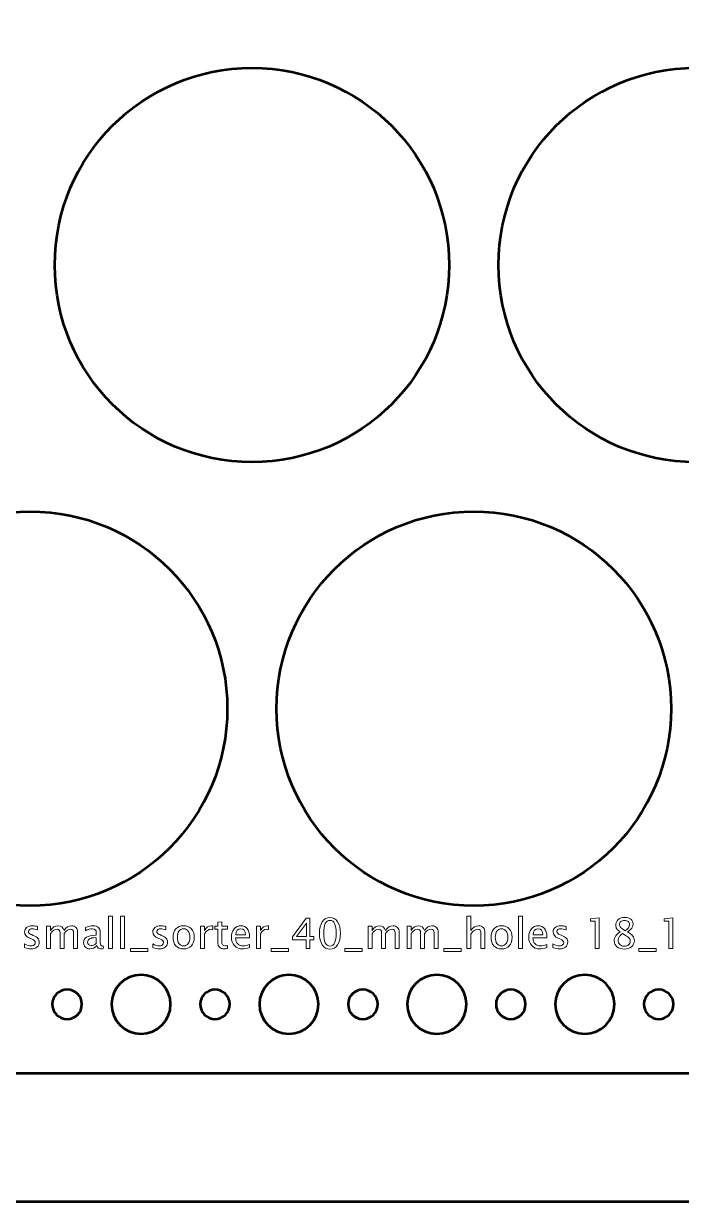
# Model space of a CAD drawing. Header units: centimetres. Extents: x -44 to 44, y -14.8 to 14.1.
# Drawn here: x 31.06 to 37.73, y -14.75 to -2.8 of the extents above; entities that cross this region are included whole.
import ezdxf

# ---------------------------------------------------------------- set-up
doc = ezdxf.new("R2010")
doc.units = ezdxf.units.CM
doc.header["$MEASUREMENT"] = 0
doc.layers.add('Layer 1', color=7, linetype='Continuous')

msp = doc.modelspace()

# ---------------------------------------------------------------- linework, layer by layer
at = {"layer": 'Layer 1', "color": 4, "lineweight": 53}
msp.add_lwpolyline([(16, -14.75), (44, -14.75), (44, 8.75), (16, 8.75), (16, -14.75)], close=True, dxfattribs=at)
at = {"layer": 'Layer 1', "lineweight": 53}
for centre in [(33.37505, -5.25005), (37.87505, -5.25005), (31.12505, -9.75005), (35.62505, -9.75005)]:
    msp.add_ellipse(centre, major_axis=(0, 2.00005), ratio=1, dxfattribs=at)
for points, knots in [([(16.55, -12.95), (16.55, -12.95), (16.55, 6.95), (16.55, 6.95), (16.55, 6.95), (16.55, 7.22614), (16.77386, 7.45), (17.05, 7.45), (17.05, 7.45), (17.05, 7.45), (42.95, 7.45), (42.95, 7.45), (42.95, 7.45), (43.22614, 7.45), (43.45, 7.22614), (43.45, 6.95), (43.45, 6.95), (43.45, 6.95), (43.45, -12.95), (43.45, -12.95), (43.45, -12.95), (43.45, -13.22614), (43.22614, -13.45), (42.95, -13.45), (42.95, -13.45), (42.95, -13.45), (17.05, -13.45), (17.05, -13.45), (17.05, -13.45), (16.77386, -13.45), (16.55, -13.22614), (16.55, -12.95)], [0, 0, 0, 0, 0.11111111, 0.11111111, 0.11111111, 0.11111111, 0.22222222, 0.22222222, 0.22222222, 0.22222222, 0.33333333, 0.33333333, 0.33333333, 0.33333333, 0.44444444, 0.44444444, 0.44444444, 0.44444444, 0.55555556, 0.55555556, 0.55555556, 0.55555556, 0.66666667, 0.66666667, 0.66666667, 0.66666667, 0.77777778, 0.77777778, 0.77777778, 0.77777778, 1, 1, 1, 1]), ([(31.95, -12.75), (31.95, -12.58431), (32.08431, -12.45), (32.25, -12.45), (32.25, -12.45), (32.41569, -12.45), (32.55, -12.58431), (32.55, -12.75), (32.55, -12.75), (32.55, -12.91569), (32.41569, -13.05), (32.25, -13.05), (32.25, -13.05), (32.08431, -13.05), (31.95, -12.91569), (31.95, -12.75)], [0, 0, 0, 0, 0.2, 0.2, 0.2, 0.2, 0.4, 0.4, 0.4, 0.4, 0.6, 0.6, 0.6, 0.6, 1, 1, 1, 1]), ([(33.45, -12.75), (33.45, -12.58431), (33.58431, -12.45), (33.75, -12.45), (33.75, -12.45), (33.91569, -12.45), (34.05, -12.58431), (34.05, -12.75), (34.05, -12.75), (34.05, -12.91569), (33.91569, -13.05), (33.75, -13.05), (33.75, -13.05), (33.58431, -13.05), (33.45, -12.91569), (33.45, -12.75)], [0, 0, 0, 0, 0.2, 0.2, 0.2, 0.2, 0.4, 0.4, 0.4, 0.4, 0.6, 0.6, 0.6, 0.6, 1, 1, 1, 1]), ([(34.95, -12.75), (34.95, -12.58431), (35.08431, -12.45), (35.25, -12.45), (35.25, -12.45), (35.41569, -12.45), (35.55, -12.58431), (35.55, -12.75), (35.55, -12.75), (35.55, -12.91569), (35.41569, -13.05), (35.25, -13.05), (35.25, -13.05), (35.08431, -13.05), (34.95, -12.91569), (34.95, -12.75)], [0, 0, 0, 0, 0.2, 0.2, 0.2, 0.2, 0.4, 0.4, 0.4, 0.4, 0.6, 0.6, 0.6, 0.6, 1, 1, 1, 1]), ([(36.45, -12.75), (36.45, -12.58431), (36.58431, -12.45), (36.75, -12.45), (36.75, -12.45), (36.91569, -12.45), (37.05, -12.58431), (37.05, -12.75), (37.05, -12.75), (37.05, -12.91569), (36.91569, -13.05), (36.75, -13.05), (36.75, -13.05), (36.58431, -13.05), (36.45, -12.91569), (36.45, -12.75)], [0, 0, 0, 0, 0.2, 0.2, 0.2, 0.2, 0.4, 0.4, 0.4, 0.4, 0.6, 0.6, 0.6, 0.6, 1, 1, 1, 1]), ([(31.35, -12.75), (31.35, -12.66716), (31.41716, -12.6), (31.5, -12.6), (31.5, -12.6), (31.58284, -12.6), (31.65, -12.66716), (31.65, -12.75), (31.65, -12.75), (31.65, -12.83284), (31.58284, -12.9), (31.5, -12.9), (31.5, -12.9), (31.41716, -12.9), (31.35, -12.83284), (31.35, -12.75)], [0, 0, 0, 0, 0.2, 0.2, 0.2, 0.2, 0.4, 0.4, 0.4, 0.4, 0.6, 0.6, 0.6, 0.6, 1, 1, 1, 1]), ([(32.85, -12.75), (32.85, -12.66716), (32.91716, -12.6), (33, -12.6), (33, -12.6), (33.08284, -12.6), (33.15, -12.66716), (33.15, -12.75), (33.15, -12.75), (33.15, -12.83284), (33.08284, -12.9), (33, -12.9), (33, -12.9), (32.91716, -12.9), (32.85, -12.83284), (32.85, -12.75)], [0, 0, 0, 0, 0.2, 0.2, 0.2, 0.2, 0.4, 0.4, 0.4, 0.4, 0.6, 0.6, 0.6, 0.6, 1, 1, 1, 1]), ([(34.35, -12.75), (34.35, -12.66716), (34.41716, -12.6), (34.5, -12.6), (34.5, -12.6), (34.58284, -12.6), (34.65, -12.66716), (34.65, -12.75), (34.65, -12.75), (34.65, -12.83284), (34.58284, -12.9), (34.5, -12.9), (34.5, -12.9), (34.41716, -12.9), (34.35, -12.83284), (34.35, -12.75)], [0, 0, 0, 0, 0.2, 0.2, 0.2, 0.2, 0.4, 0.4, 0.4, 0.4, 0.6, 0.6, 0.6, 0.6, 1, 1, 1, 1]), ([(35.85, -12.75), (35.85, -12.66716), (35.91716, -12.6), (36, -12.6), (36, -12.6), (36.08284, -12.6), (36.15, -12.66716), (36.15, -12.75), (36.15, -12.75), (36.15, -12.83284), (36.08284, -12.9), (36, -12.9), (36, -12.9), (35.91716, -12.9), (35.85, -12.83284), (35.85, -12.75)], [0, 0, 0, 0, 0.2, 0.2, 0.2, 0.2, 0.4, 0.4, 0.4, 0.4, 0.6, 0.6, 0.6, 0.6, 1, 1, 1, 1]), ([(37.35, -12.75), (37.35, -12.66716), (37.41716, -12.6), (37.5, -12.6), (37.5, -12.6), (37.58284, -12.6), (37.65, -12.66716), (37.65, -12.75), (37.65, -12.75), (37.65, -12.83284), (37.58284, -12.9), (37.5, -12.9), (37.5, -12.9), (37.41716, -12.9), (37.35, -12.83284), (37.35, -12.75)], [0, 0, 0, 0, 0.2, 0.2, 0.2, 0.2, 0.4, 0.4, 0.4, 0.4, 0.6, 0.6, 0.6, 0.6, 1, 1, 1, 1])]:
    msp.add_open_spline(points, degree=3, knots=knots, dxfattribs=at)
at = {"layer": 'Layer 1', "color": 5, "lineweight": 9}
for points, knots in [([(31.92046, -12.18252), (31.92046, -12.18252), (31.92046, -11.85613), (31.92046, -11.85613), (31.92046, -11.85613), (31.92046, -11.85613), (31.9611, -11.85613), (31.9611, -11.85613), (31.9611, -11.85613), (31.9611, -11.85613), (31.9611, -12.18252), (31.9611, -12.18252), (31.9611, -12.18252), (31.9611, -12.18252), (31.92046, -12.18252), (31.92046, -12.18252)], [0, 0, 0, 0, 0.2, 0.2, 0.2, 0.2, 0.4, 0.4, 0.4, 0.4, 0.6, 0.6, 0.6, 0.6, 1, 1, 1, 1]), ([(32.0428, -12.18252), (32.0428, -12.18252), (32.0428, -11.85613), (32.0428, -11.85613), (32.0428, -11.85613), (32.0428, -11.85613), (32.08344, -11.85613), (32.08344, -11.85613), (32.08344, -11.85613), (32.08344, -11.85613), (32.08344, -12.18252), (32.08344, -12.18252), (32.08344, -12.18252), (32.08344, -12.18252), (32.0428, -12.18252), (32.0428, -12.18252)], [0, 0, 0, 0, 0.2, 0.2, 0.2, 0.2, 0.4, 0.4, 0.4, 0.4, 0.6, 0.6, 0.6, 0.6, 1, 1, 1, 1]), ([(33.12625, -12.18245), (33.11369, -12.18591), (33.10275, -12.1876), (33.09351, -12.1876), (33.09351, -12.1876), (33.07277, -12.1876), (33.05661, -12.18167), (33.04504, -12.16982), (33.04504, -12.16982), (33.0334, -12.15797), (33.02761, -12.14153), (33.02761, -12.12043), (33.02761, -12.12043), (33.02761, -12.12043), (33.02761, -11.98863), (33.02761, -11.98863), (33.02761, -11.98863), (33.02761, -11.98863), (32.99953, -11.98863), (32.99953, -11.98863), (32.99953, -11.98863), (32.99953, -11.98863), (32.99953, -11.95816), (32.99953, -11.95816), (32.99953, -11.95816), (32.99953, -11.95816), (33.02761, -11.95816), (33.02761, -11.95816), (33.02761, -11.95816), (33.02761, -11.95816), (33.02761, -11.91759), (33.02761, -11.91759), (33.02761, -11.91759), (33.02761, -11.91759), (33.06825, -11.91371), (33.06825, -11.91371), (33.06825, -11.91371), (33.06825, -11.91371), (33.06825, -11.95816), (33.06825, -11.95816), (33.06825, -11.95816), (33.06825, -11.95816), (33.1271, -11.95816), (33.1271, -11.95816), (33.1271, -11.95816), (33.1271, -11.95816), (33.1271, -11.98863), (33.1271, -11.98863), (33.1271, -11.98863), (33.1271, -11.98863), (33.06825, -11.98863), (33.06825, -11.98863), (33.06825, -11.98863), (33.06825, -11.98863), (33.06825, -12.11309), (33.06825, -12.11309), (33.06825, -12.11309), (33.06825, -12.14244), (33.08102, -12.15712), (33.10649, -12.15712), (33.10649, -12.15712), (33.11193, -12.15712), (33.11849, -12.1562), (33.12625, -12.15444), (33.12625, -12.15444), (33.12625, -12.15444), (33.12625, -12.18245), (33.12625, -12.18245)], [0, 0, 0, 0, 0.05555556, 0.05555556, 0.05555556, 0.05555556, 0.11111111, 0.11111111, 0.11111111, 0.11111111, 0.16666667, 0.16666667, 0.16666667, 0.16666667, 0.22222222, 0.22222222, 0.22222222, 0.22222222, 0.27777778, 0.27777778, 0.27777778, 0.27777778, 0.33333333, 0.33333333, 0.33333333, 0.33333333, 0.38888889, 0.38888889, 0.38888889, 0.38888889, 0.44444444, 0.44444444, 0.44444444, 0.44444444, 0.5, 0.5, 0.5, 0.5, 0.55555556, 0.55555556, 0.55555556, 0.55555556, 0.61111111, 0.61111111, 0.61111111, 0.61111111, 0.66666667, 0.66666667, 0.66666667, 0.66666667, 0.72222222, 0.72222222, 0.72222222, 0.72222222, 0.77777778, 0.77777778, 0.77777778, 0.77777778, 0.83333333, 0.83333333, 0.83333333, 0.83333333, 0.88888889, 0.88888889, 0.88888889, 0.88888889, 1, 1, 1, 1]), ([(33.92396, -12.18252), (33.92396, -12.18252), (33.92396, -12.09574), (33.92396, -12.09574), (33.92396, -12.09574), (33.92396, -12.09574), (33.78595, -12.09574), (33.78595, -12.09574), (33.78595, -12.09574), (33.78595, -12.09574), (33.78595, -12.06483), (33.78595, -12.06483), (33.78595, -12.06483), (33.78595, -12.06483), (33.92396, -11.87645), (33.92396, -11.87645), (33.92396, -11.87645), (33.92396, -11.87645), (33.96206, -11.87645), (33.96206, -11.87645), (33.96206, -11.87645), (33.96206, -11.87645), (33.96206, -12.06229), (33.96206, -12.06229), (33.96206, -12.06229), (33.96206, -12.06229), (34.00312, -12.06229), (34.00312, -12.06229), (34.00312, -12.06229), (34.00312, -12.06229), (34.00312, -12.09574), (34.00312, -12.09574), (34.00312, -12.09574), (34.00312, -12.09574), (33.96206, -12.09574), (33.96206, -12.09574), (33.96206, -12.09574), (33.96206, -12.09574), (33.96206, -12.18252), (33.96206, -12.18252), (33.96206, -12.18252), (33.96206, -12.18252), (33.92396, -12.18252), (33.92396, -12.18252)], [0, 0, 0, 0, 0.08333333, 0.08333333, 0.08333333, 0.08333333, 0.16666667, 0.16666667, 0.16666667, 0.16666667, 0.25, 0.25, 0.25, 0.25, 0.33333333, 0.33333333, 0.33333333, 0.33333333, 0.41666667, 0.41666667, 0.41666667, 0.41666667, 0.5, 0.5, 0.5, 0.5, 0.58333333, 0.58333333, 0.58333333, 0.58333333, 0.66666667, 0.66666667, 0.66666667, 0.66666667, 0.75, 0.75, 0.75, 0.75, 0.83333333, 0.83333333, 0.83333333, 0.83333333, 1, 1, 1, 1]), ([(33.8261, -12.06229), (33.8261, -12.06229), (33.9265, -12.06229), (33.9265, -12.06229), (33.9265, -12.06229), (33.9265, -12.06229), (33.9265, -11.92669), (33.9265, -11.92669), (33.9265, -11.92669), (33.9265, -11.92669), (33.8261, -12.06229), (33.8261, -12.06229)], [0, 0, 0, 0, 0.25, 0.25, 0.25, 0.25, 0.5, 0.5, 0.5, 0.5, 1, 1, 1, 1]), ([(34.16582, -12.19014), (34.13372, -12.19014), (34.10783, -12.17539), (34.08821, -12.14597), (34.08821, -12.14597), (34.06853, -12.11655), (34.05872, -12.07775), (34.05872, -12.02949), (34.05872, -12.02949), (34.05872, -11.98123), (34.06853, -11.94242), (34.08821, -11.913), (34.08821, -11.913), (34.10783, -11.88358), (34.13372, -11.86883), (34.16582, -11.86883), (34.16582, -11.86883), (34.19807, -11.86883), (34.22396, -11.88351), (34.24357, -11.91286), (34.24357, -11.91286), (34.26312, -11.94221), (34.27292, -11.98109), (34.27292, -12.02949), (34.27292, -12.02949), (34.27292, -12.07775), (34.26312, -12.11655), (34.24357, -12.14597), (34.24357, -12.14597), (34.22396, -12.17539), (34.19807, -12.19014), (34.16582, -12.19014)], [0, 0, 0, 0, 0.11111111, 0.11111111, 0.11111111, 0.11111111, 0.22222222, 0.22222222, 0.22222222, 0.22222222, 0.33333333, 0.33333333, 0.33333333, 0.33333333, 0.44444444, 0.44444444, 0.44444444, 0.44444444, 0.55555556, 0.55555556, 0.55555556, 0.55555556, 0.66666667, 0.66666667, 0.66666667, 0.66666667, 0.77777778, 0.77777778, 0.77777778, 0.77777778, 1, 1, 1, 1]), ([(34.16575, -12.15966), (34.20816, -12.15966), (34.22932, -12.11627), (34.22932, -12.02949), (34.22932, -12.02949), (34.22932, -11.9427), (34.20816, -11.89931), (34.16575, -11.89931), (34.16575, -11.89931), (34.12349, -11.89931), (34.10232, -11.9427), (34.10232, -12.02949), (34.10232, -12.02949), (34.10232, -12.11627), (34.12349, -12.15966), (34.16575, -12.15966)], [0, 0, 0, 0, 0.2, 0.2, 0.2, 0.2, 0.4, 0.4, 0.4, 0.4, 0.6, 0.6, 0.6, 0.6, 1, 1, 1, 1]), ([(35.55422, -12.18252), (35.55422, -12.18252), (35.55422, -11.85613), (35.55422, -11.85613), (35.55422, -11.85613), (35.55422, -11.85613), (35.59486, -11.85613), (35.59486, -11.85613), (35.59486, -11.85613), (35.59486, -11.85613), (35.59486, -12.00056), (35.59486, -12.00056), (35.59486, -12.00056), (35.61638, -11.96916), (35.64277, -11.9535), (35.67395, -11.9535), (35.67395, -11.9535), (35.69357, -11.9535), (35.70916, -11.95964), (35.72066, -11.97198), (35.72066, -11.97198), (35.73216, -11.98426), (35.73794, -12.00084), (35.73794, -12.02158), (35.73794, -12.02158), (35.73794, -12.02158), (35.73794, -12.18252), (35.73794, -12.18252), (35.73794, -12.18252), (35.73794, -12.18252), (35.69731, -12.18252), (35.69731, -12.18252), (35.69731, -12.18252), (35.69731, -12.18252), (35.69731, -12.03485), (35.69731, -12.03485), (35.69731, -12.03485), (35.69731, -12.0182), (35.69484, -12.00634), (35.68997, -11.99929), (35.68997, -11.99929), (35.68503, -11.99216), (35.67691, -11.98863), (35.66556, -11.98863), (35.66556, -11.98863), (35.64058, -11.98863), (35.61701, -12.00493), (35.59486, -12.03753), (35.59486, -12.03753), (35.59486, -12.03753), (35.59486, -12.18252), (35.59486, -12.18252), (35.59486, -12.18252), (35.59486, -12.18252), (35.55422, -12.18252), (35.55422, -12.18252)], [0, 0, 0, 0, 0.06666667, 0.06666667, 0.06666667, 0.06666667, 0.13333333, 0.13333333, 0.13333333, 0.13333333, 0.2, 0.2, 0.2, 0.2, 0.26666667, 0.26666667, 0.26666667, 0.26666667, 0.33333333, 0.33333333, 0.33333333, 0.33333333, 0.4, 0.4, 0.4, 0.4, 0.46666667, 0.46666667, 0.46666667, 0.46666667, 0.53333333, 0.53333333, 0.53333333, 0.53333333, 0.6, 0.6, 0.6, 0.6, 0.66666667, 0.66666667, 0.66666667, 0.66666667, 0.73333333, 0.73333333, 0.73333333, 0.73333333, 0.8, 0.8, 0.8, 0.8, 0.86666667, 0.86666667, 0.86666667, 0.86666667, 1, 1, 1, 1]), ([(36.07704, -12.18252), (36.07704, -12.18252), (36.07704, -11.85613), (36.07704, -11.85613), (36.07704, -11.85613), (36.07704, -11.85613), (36.11768, -11.85613), (36.11768, -11.85613), (36.11768, -11.85613), (36.11768, -11.85613), (36.11768, -12.18252), (36.11768, -12.18252), (36.11768, -12.18252), (36.11768, -12.18252), (36.07704, -12.18252), (36.07704, -12.18252)], [0, 0, 0, 0, 0.2, 0.2, 0.2, 0.2, 0.4, 0.4, 0.4, 0.4, 0.6, 0.6, 0.6, 0.6, 1, 1, 1, 1]), ([(36.85526, -12.18252), (36.85526, -12.18252), (36.85526, -11.90693), (36.85526, -11.90693), (36.85526, -11.90693), (36.85526, -11.90693), (36.80658, -11.90693), (36.80658, -11.90693), (36.80658, -11.90693), (36.80658, -11.90693), (36.80658, -11.88153), (36.80658, -11.88153), (36.80658, -11.88153), (36.80658, -11.88153), (36.8959, -11.87391), (36.8959, -11.87391), (36.8959, -11.87391), (36.8959, -11.87391), (36.8959, -12.18252), (36.8959, -12.18252), (36.8959, -12.18252), (36.8959, -12.18252), (36.85526, -12.18252), (36.85526, -12.18252)], [0, 0, 0, 0, 0.14285714, 0.14285714, 0.14285714, 0.14285714, 0.28571429, 0.28571429, 0.28571429, 0.28571429, 0.42857143, 0.42857143, 0.42857143, 0.42857143, 0.57142857, 0.57142857, 0.57142857, 0.57142857, 0.71428571, 0.71428571, 0.71428571, 0.71428571, 1, 1, 1, 1]), ([(37.10941, -12.01594), (37.09261, -12.00423), (37.0809, -11.99336), (37.07434, -11.98327), (37.07434, -11.98327), (37.06778, -11.97325), (37.06453, -11.96112), (37.06453, -11.94694), (37.06453, -11.94694), (37.06453, -11.92379), (37.073, -11.90496), (37.08986, -11.89049), (37.08986, -11.89049), (37.1068, -11.87603), (37.12888, -11.86883), (37.15611, -11.86883), (37.15611, -11.86883), (37.18123, -11.86883), (37.20162, -11.87497), (37.21721, -11.88725), (37.21721, -11.88725), (37.23281, -11.89945), (37.24064, -11.9154), (37.24064, -11.93494), (37.24064, -11.93494), (37.24064, -11.96458), (37.22166, -11.9916), (37.18377, -12.01594), (37.18377, -12.01594), (37.22984, -12.03852), (37.25291, -12.06766), (37.25291, -12.10336), (37.25291, -12.10336), (37.25291, -12.12883), (37.24325, -12.14964), (37.22399, -12.16587), (37.22399, -12.16587), (37.20473, -12.18203), (37.17996, -12.19014), (37.14962, -12.19014), (37.14962, -12.19014), (37.11935, -12.19014), (37.09494, -12.18252), (37.07632, -12.16728), (37.07632, -12.16728), (37.05776, -12.15211), (37.04845, -12.13207), (37.04845, -12.10731), (37.04845, -12.10731), (37.04845, -12.07062), (37.06877, -12.04021), (37.10941, -12.01594)], [0, 0, 0, 0, 0.07142857, 0.07142857, 0.07142857, 0.07142857, 0.14285714, 0.14285714, 0.14285714, 0.14285714, 0.21428571, 0.21428571, 0.21428571, 0.21428571, 0.28571429, 0.28571429, 0.28571429, 0.28571429, 0.35714286, 0.35714286, 0.35714286, 0.35714286, 0.42857143, 0.42857143, 0.42857143, 0.42857143, 0.5, 0.5, 0.5, 0.5, 0.57142857, 0.57142857, 0.57142857, 0.57142857, 0.64285714, 0.64285714, 0.64285714, 0.64285714, 0.71428571, 0.71428571, 0.71428571, 0.71428571, 0.78571429, 0.78571429, 0.78571429, 0.78571429, 0.85714286, 0.85714286, 0.85714286, 0.85714286, 1, 1, 1, 1]), ([(37.16105, -12.00317), (37.18956, -11.98433), (37.20381, -11.96345), (37.20381, -11.94038), (37.20381, -11.94038), (37.20381, -11.92803), (37.19901, -11.91815), (37.18949, -11.9106), (37.18949, -11.9106), (37.17989, -11.90305), (37.1674, -11.89931), (37.15195, -11.89931), (37.15195, -11.89931), (37.13699, -11.89931), (37.12479, -11.90298), (37.1154, -11.91039), (37.1154, -11.91039), (37.10602, -11.9178), (37.10136, -11.92732), (37.10136, -11.93911), (37.10136, -11.93911), (37.10136, -11.95054), (37.1056, -11.96084), (37.11406, -11.97001), (37.11406, -11.97001), (37.12253, -11.97911), (37.13819, -11.99019), (37.16105, -12.00317)], [0, 0, 0, 0, 0.125, 0.125, 0.125, 0.125, 0.25, 0.25, 0.25, 0.25, 0.375, 0.375, 0.375, 0.375, 0.5, 0.5, 0.5, 0.5, 0.625, 0.625, 0.625, 0.625, 0.75, 0.75, 0.75, 0.75, 1, 1, 1, 1]), ([(37.60231, -12.18252), (37.60231, -12.18252), (37.60231, -11.90693), (37.60231, -11.90693), (37.60231, -11.90693), (37.60231, -11.90693), (37.55363, -11.90693), (37.55363, -11.90693), (37.55363, -11.90693), (37.55363, -11.90693), (37.55363, -11.88153), (37.55363, -11.88153), (37.55363, -11.88153), (37.55363, -11.88153), (37.64295, -11.87391), (37.64295, -11.87391), (37.64295, -11.87391), (37.64295, -11.87391), (37.64295, -12.18252), (37.64295, -12.18252), (37.64295, -12.18252), (37.64295, -12.18252), (37.60231, -12.18252), (37.60231, -12.18252)], [0, 0, 0, 0, 0.14285714, 0.14285714, 0.14285714, 0.14285714, 0.28571429, 0.28571429, 0.28571429, 0.28571429, 0.42857143, 0.42857143, 0.42857143, 0.42857143, 0.57142857, 0.57142857, 0.57142857, 0.57142857, 0.71428571, 0.71428571, 0.71428571, 0.71428571, 1, 1, 1, 1]), ([(31.06759, -12.17448), (31.06759, -12.17448), (31.06759, -12.13722), (31.06759, -12.13722), (31.06759, -12.13722), (31.09419, -12.15049), (31.11726, -12.15712), (31.13694, -12.15712), (31.13694, -12.15712), (31.14865, -12.15712), (31.15839, -12.15395), (31.16608, -12.1476), (31.16608, -12.1476), (31.17377, -12.14132), (31.17765, -12.13341), (31.17765, -12.12389), (31.17765, -12.12389), (31.17765, -12.10999), (31.16686, -12.09849), (31.14527, -12.08939), (31.14527, -12.08939), (31.14527, -12.08939), (31.12149, -12.0793), (31.12149, -12.0793), (31.12149, -12.0793), (31.08642, -12.06476), (31.06886, -12.04374), (31.06886, -12.01643), (31.06886, -12.01643), (31.06886, -11.99689), (31.07577, -11.98151), (31.0896, -11.97029), (31.0896, -11.97029), (31.10343, -11.95907), (31.12241, -11.9535), (31.14647, -11.9535), (31.14647, -11.9535), (31.15896, -11.9535), (31.17448, -11.95519), (31.19289, -11.95865), (31.19289, -11.95865), (31.19289, -11.95865), (31.20136, -11.96027), (31.20136, -11.96027), (31.20136, -11.96027), (31.20136, -11.96027), (31.20136, -11.99414), (31.20136, -11.99414), (31.20136, -11.99414), (31.17871, -11.98736), (31.16065, -11.98398), (31.14717, -11.98398), (31.14717, -11.98398), (31.13532, -11.98398), (31.12594, -11.98659), (31.11881, -11.99174), (31.11881, -11.99174), (31.11175, -11.99689), (31.10823, -12.0038), (31.10823, -12.01248), (31.10823, -12.01248), (31.10823, -12.02469), (31.1181, -12.03506), (31.13793, -12.04346), (31.13793, -12.04346), (31.13793, -12.04346), (31.15747, -12.05171), (31.15747, -12.05171), (31.15747, -12.05171), (31.17963, -12.06102), (31.19529, -12.0709), (31.20446, -12.08127), (31.20446, -12.08127), (31.21371, -12.09165), (31.21829, -12.10463), (31.21829, -12.12015), (31.21829, -12.12015), (31.21829, -12.13983), (31.21053, -12.15599), (31.19494, -12.16862), (31.19494, -12.16862), (31.17942, -12.18125), (31.15952, -12.1876), (31.13532, -12.1876), (31.13532, -12.1876), (31.11669, -12.1876), (31.09419, -12.18323), (31.06759, -12.17448)], [0, 0, 0, 0, 0.04347826, 0.04347826, 0.04347826, 0.04347826, 0.08695652, 0.08695652, 0.08695652, 0.08695652, 0.13043478, 0.13043478, 0.13043478, 0.13043478, 0.17391304, 0.17391304, 0.17391304, 0.17391304, 0.2173913, 0.2173913, 0.2173913, 0.2173913, 0.26086957, 0.26086957, 0.26086957, 0.26086957, 0.30434783, 0.30434783, 0.30434783, 0.30434783, 0.34782609, 0.34782609, 0.34782609, 0.34782609, 0.39130435, 0.39130435, 0.39130435, 0.39130435, 0.43478261, 0.43478261, 0.43478261, 0.43478261, 0.47826087, 0.47826087, 0.47826087, 0.47826087, 0.52173913, 0.52173913, 0.52173913, 0.52173913, 0.56521739, 0.56521739, 0.56521739, 0.56521739, 0.60869565, 0.60869565, 0.60869565, 0.60869565, 0.65217391, 0.65217391, 0.65217391, 0.65217391, 0.69565217, 0.69565217, 0.69565217, 0.69565217, 0.73913043, 0.73913043, 0.73913043, 0.73913043, 0.7826087, 0.7826087, 0.7826087, 0.7826087, 0.82608696, 0.82608696, 0.82608696, 0.82608696, 0.86956522, 0.86956522, 0.86956522, 0.86956522, 0.91304348, 0.91304348, 0.91304348, 0.91304348, 1, 1, 1, 1]), ([(31.29146, -12.18252), (31.29146, -12.18252), (31.29146, -11.95816), (31.29146, -11.95816), (31.29146, -11.95816), (31.29146, -11.95816), (31.3321, -11.95816), (31.3321, -11.95816), (31.3321, -11.95816), (31.3321, -11.95816), (31.3321, -12.00056), (31.3321, -12.00056), (31.3321, -12.00056), (31.35193, -11.96916), (31.37733, -11.9535), (31.40844, -11.9535), (31.40844, -11.9535), (31.43843, -11.9535), (31.45882, -11.96916), (31.46968, -12.00056), (31.46968, -12.00056), (31.48894, -11.96888), (31.51406, -11.95308), (31.54489, -11.95308), (31.54489, -11.95308), (31.56458, -11.95308), (31.57989, -11.95886), (31.59082, -11.9705), (31.59082, -11.9705), (31.60176, -11.98214), (31.60726, -11.99844), (31.60726, -12.0194), (31.60726, -12.0194), (31.60726, -12.0194), (31.60726, -12.18252), (31.60726, -12.18252), (31.60726, -12.18252), (31.60726, -12.18252), (31.56662, -12.18252), (31.56662, -12.18252), (31.56662, -12.18252), (31.56662, -12.18252), (31.56662, -12.0261), (31.56662, -12.0261), (31.56662, -12.0261), (31.56662, -12.00056), (31.55646, -11.98779), (31.53614, -11.98779), (31.53614, -11.98779), (31.51505, -11.98779), (31.49289, -12.00268), (31.46968, -12.03252), (31.46968, -12.03252), (31.46968, -12.03252), (31.46968, -12.18252), (31.46968, -12.18252), (31.46968, -12.18252), (31.46968, -12.18252), (31.42904, -12.18252), (31.42904, -12.18252), (31.42904, -12.18252), (31.42904, -12.18252), (31.42904, -12.02596), (31.42904, -12.02596), (31.42904, -12.02596), (31.42904, -12.00021), (31.41874, -11.98736), (31.39807, -11.98736), (31.39807, -11.98736), (31.37754, -11.98736), (31.35552, -12.00232), (31.3321, -12.03231), (31.3321, -12.03231), (31.3321, -12.03231), (31.3321, -12.18252), (31.3321, -12.18252), (31.3321, -12.18252), (31.3321, -12.18252), (31.29146, -12.18252), (31.29146, -12.18252)], [0, 0, 0, 0, 0.04761905, 0.04761905, 0.04761905, 0.04761905, 0.0952381, 0.0952381, 0.0952381, 0.0952381, 0.14285714, 0.14285714, 0.14285714, 0.14285714, 0.19047619, 0.19047619, 0.19047619, 0.19047619, 0.23809524, 0.23809524, 0.23809524, 0.23809524, 0.28571429, 0.28571429, 0.28571429, 0.28571429, 0.33333333, 0.33333333, 0.33333333, 0.33333333, 0.38095238, 0.38095238, 0.38095238, 0.38095238, 0.42857143, 0.42857143, 0.42857143, 0.42857143, 0.47619048, 0.47619048, 0.47619048, 0.47619048, 0.52380952, 0.52380952, 0.52380952, 0.52380952, 0.57142857, 0.57142857, 0.57142857, 0.57142857, 0.61904762, 0.61904762, 0.61904762, 0.61904762, 0.66666667, 0.66666667, 0.66666667, 0.66666667, 0.71428571, 0.71428571, 0.71428571, 0.71428571, 0.76190476, 0.76190476, 0.76190476, 0.76190476, 0.80952381, 0.80952381, 0.80952381, 0.80952381, 0.85714286, 0.85714286, 0.85714286, 0.85714286, 0.9047619, 0.9047619, 0.9047619, 0.9047619, 1, 1, 1, 1]), ([(31.80235, -12.15395), (31.77794, -12.17638), (31.75444, -12.1876), (31.73186, -12.1876), (31.73186, -12.1876), (31.71331, -12.1876), (31.69786, -12.18181), (31.68565, -12.17017), (31.68565, -12.17017), (31.67337, -12.15853), (31.66724, -12.14386), (31.66724, -12.12615), (31.66724, -12.12615), (31.66724, -12.10166), (31.67754, -12.08283), (31.69814, -12.0697), (31.69814, -12.0697), (31.71874, -12.05658), (31.7483, -12.05002), (31.78683, -12.05002), (31.78683, -12.05002), (31.78683, -12.05002), (31.79635, -12.05002), (31.79635, -12.05002), (31.79635, -12.05002), (31.79635, -12.05002), (31.79635, -12.023), (31.79635, -12.023), (31.79635, -12.023), (31.79635, -11.99696), (31.78281, -11.98398), (31.75564, -11.98398), (31.75564, -11.98398), (31.73462, -11.98398), (31.71162, -11.99061), (31.68671, -12.00387), (31.68671, -12.00387), (31.68671, -12.00387), (31.68671, -11.97043), (31.68671, -11.97043), (31.68671, -11.97043), (31.71409, -11.95914), (31.73991, -11.9535), (31.76411, -11.9535), (31.76411, -11.9535), (31.78901, -11.9535), (31.80743, -11.95914), (31.81921, -11.9705), (31.81921, -11.9705), (31.83107, -11.98186), (31.83699, -11.99936), (31.83699, -12.023), (31.83699, -12.023), (31.83699, -12.023), (31.83699, -12.12438), (31.83699, -12.12438), (31.83699, -12.12438), (31.83699, -12.1476), (31.84412, -12.15924), (31.85844, -12.15924), (31.85844, -12.15924), (31.8602, -12.15924), (31.86281, -12.15895), (31.86627, -12.15839), (31.86627, -12.15839), (31.86627, -12.15839), (31.86916, -12.18097), (31.86916, -12.18097), (31.86916, -12.18097), (31.85992, -12.18541), (31.84976, -12.1876), (31.83861, -12.1876), (31.83861, -12.1876), (31.81964, -12.1876), (31.80757, -12.17638), (31.80235, -12.15395)], [0, 0, 0, 0, 0.05, 0.05, 0.05, 0.05, 0.1, 0.1, 0.1, 0.1, 0.15, 0.15, 0.15, 0.15, 0.2, 0.2, 0.2, 0.2, 0.25, 0.25, 0.25, 0.25, 0.3, 0.3, 0.3, 0.3, 0.35, 0.35, 0.35, 0.35, 0.4, 0.4, 0.4, 0.4, 0.45, 0.45, 0.45, 0.45, 0.5, 0.5, 0.5, 0.5, 0.55, 0.55, 0.55, 0.55, 0.6, 0.6, 0.6, 0.6, 0.65, 0.65, 0.65, 0.65, 0.7, 0.7, 0.7, 0.7, 0.75, 0.75, 0.75, 0.75, 0.8, 0.8, 0.8, 0.8, 0.85, 0.85, 0.85, 0.85, 0.9, 0.9, 0.9, 0.9, 1, 1, 1, 1]), ([(32.36877, -12.17448), (32.36877, -12.17448), (32.36877, -12.13722), (32.36877, -12.13722), (32.36877, -12.13722), (32.39537, -12.15049), (32.41844, -12.15712), (32.43812, -12.15712), (32.43812, -12.15712), (32.44983, -12.15712), (32.45957, -12.15395), (32.46726, -12.1476), (32.46726, -12.1476), (32.47495, -12.14132), (32.47883, -12.13341), (32.47883, -12.12389), (32.47883, -12.12389), (32.47883, -12.10999), (32.46804, -12.09849), (32.44645, -12.08939), (32.44645, -12.08939), (32.44645, -12.08939), (32.42267, -12.0793), (32.42267, -12.0793), (32.42267, -12.0793), (32.3876, -12.06476), (32.37004, -12.04374), (32.37004, -12.01643), (32.37004, -12.01643), (32.37004, -11.99689), (32.37695, -11.98151), (32.39078, -11.97029), (32.39078, -11.97029), (32.40461, -11.95907), (32.42359, -11.9535), (32.44765, -11.9535), (32.44765, -11.9535), (32.46014, -11.9535), (32.47566, -11.95519), (32.49407, -11.95865), (32.49407, -11.95865), (32.49407, -11.95865), (32.50254, -11.96027), (32.50254, -11.96027), (32.50254, -11.96027), (32.50254, -11.96027), (32.50254, -11.99414), (32.50254, -11.99414), (32.50254, -11.99414), (32.47989, -11.98736), (32.46183, -11.98398), (32.44835, -11.98398), (32.44835, -11.98398), (32.4365, -11.98398), (32.42712, -11.98659), (32.41999, -11.99174), (32.41999, -11.99174), (32.41293, -11.99689), (32.40941, -12.0038), (32.40941, -12.01248), (32.40941, -12.01248), (32.40941, -12.02469), (32.41928, -12.03506), (32.43911, -12.04346), (32.43911, -12.04346), (32.43911, -12.04346), (32.45865, -12.05171), (32.45865, -12.05171), (32.45865, -12.05171), (32.48081, -12.06102), (32.49647, -12.0709), (32.50564, -12.08127), (32.50564, -12.08127), (32.51489, -12.09165), (32.51947, -12.10463), (32.51947, -12.12015), (32.51947, -12.12015), (32.51947, -12.13983), (32.51171, -12.15599), (32.49612, -12.16862), (32.49612, -12.16862), (32.4806, -12.18125), (32.4607, -12.1876), (32.4365, -12.1876), (32.4365, -12.1876), (32.41787, -12.1876), (32.39537, -12.18323), (32.36877, -12.17448)], [0, 0, 0, 0, 0.04347826, 0.04347826, 0.04347826, 0.04347826, 0.08695652, 0.08695652, 0.08695652, 0.08695652, 0.13043478, 0.13043478, 0.13043478, 0.13043478, 0.17391304, 0.17391304, 0.17391304, 0.17391304, 0.2173913, 0.2173913, 0.2173913, 0.2173913, 0.26086957, 0.26086957, 0.26086957, 0.26086957, 0.30434783, 0.30434783, 0.30434783, 0.30434783, 0.34782609, 0.34782609, 0.34782609, 0.34782609, 0.39130435, 0.39130435, 0.39130435, 0.39130435, 0.43478261, 0.43478261, 0.43478261, 0.43478261, 0.47826087, 0.47826087, 0.47826087, 0.47826087, 0.52173913, 0.52173913, 0.52173913, 0.52173913, 0.56521739, 0.56521739, 0.56521739, 0.56521739, 0.60869565, 0.60869565, 0.60869565, 0.60869565, 0.65217391, 0.65217391, 0.65217391, 0.65217391, 0.69565217, 0.69565217, 0.69565217, 0.69565217, 0.73913043, 0.73913043, 0.73913043, 0.73913043, 0.7826087, 0.7826087, 0.7826087, 0.7826087, 0.82608696, 0.82608696, 0.82608696, 0.82608696, 0.86956522, 0.86956522, 0.86956522, 0.86956522, 0.91304348, 0.91304348, 0.91304348, 0.91304348, 1, 1, 1, 1]), ([(32.68196, -12.1876), (32.64901, -12.1876), (32.62291, -12.17709), (32.60372, -12.15606), (32.60372, -12.15606), (32.58446, -12.13504), (32.57486, -12.10646), (32.57486, -12.07041), (32.57486, -12.07041), (32.57486, -12.03443), (32.58446, -12.00592), (32.60372, -11.98497), (32.60372, -11.98497), (32.62291, -11.96401), (32.64901, -11.9535), (32.68196, -11.9535), (32.68196, -11.9535), (32.71491, -11.9535), (32.74102, -11.96401), (32.76021, -11.98497), (32.76021, -11.98497), (32.77947, -12.00592), (32.78906, -12.03443), (32.78906, -12.07041), (32.78906, -12.07041), (32.78906, -12.10646), (32.77947, -12.13504), (32.76021, -12.15606), (32.76021, -12.15606), (32.74102, -12.17709), (32.71491, -12.1876), (32.68196, -12.1876)], [0, 0, 0, 0, 0.11111111, 0.11111111, 0.11111111, 0.11111111, 0.22222222, 0.22222222, 0.22222222, 0.22222222, 0.33333333, 0.33333333, 0.33333333, 0.33333333, 0.44444444, 0.44444444, 0.44444444, 0.44444444, 0.55555556, 0.55555556, 0.55555556, 0.55555556, 0.66666667, 0.66666667, 0.66666667, 0.66666667, 0.77777778, 0.77777778, 0.77777778, 0.77777778, 1, 1, 1, 1]), ([(32.68189, -12.15712), (32.702, -12.15712), (32.71766, -12.14957), (32.72881, -12.1344), (32.72881, -12.1344), (32.73989, -12.1193), (32.74546, -12.09792), (32.74546, -12.07041), (32.74546, -12.07041), (32.74546, -12.04296), (32.73989, -12.02165), (32.72881, -12.00656), (32.72881, -12.00656), (32.71766, -11.99153), (32.702, -11.98398), (32.68189, -11.98398), (32.68189, -11.98398), (32.66171, -11.98398), (32.64605, -11.99153), (32.63504, -12.00656), (32.63504, -12.00656), (32.62397, -12.02165), (32.61846, -12.04296), (32.61846, -12.07041), (32.61846, -12.07041), (32.61846, -12.09792), (32.62397, -12.1193), (32.63504, -12.1344), (32.63504, -12.1344), (32.64605, -12.14957), (32.66171, -12.15712), (32.68189, -12.15712)], [0, 0, 0, 0, 0.11111111, 0.11111111, 0.11111111, 0.11111111, 0.22222222, 0.22222222, 0.22222222, 0.22222222, 0.33333333, 0.33333333, 0.33333333, 0.33333333, 0.44444444, 0.44444444, 0.44444444, 0.44444444, 0.55555556, 0.55555556, 0.55555556, 0.55555556, 0.66666667, 0.66666667, 0.66666667, 0.66666667, 0.77777778, 0.77777778, 0.77777778, 0.77777778, 1, 1, 1, 1]), ([(32.85271, -12.18252), (32.85271, -12.18252), (32.85271, -11.95816), (32.85271, -11.95816), (32.85271, -11.95816), (32.85271, -11.95816), (32.89335, -11.95816), (32.89335, -11.95816), (32.89335, -11.95816), (32.89335, -11.95816), (32.89335, -12.00056), (32.89335, -12.00056), (32.89335, -12.00056), (32.90951, -11.96916), (32.93293, -11.9535), (32.96369, -11.9535), (32.96369, -11.9535), (32.96786, -11.9535), (32.97223, -11.95385), (32.97675, -11.95456), (32.97675, -11.95456), (32.97675, -11.95456), (32.97675, -11.99259), (32.97675, -11.99259), (32.97675, -11.99259), (32.96969, -11.99026), (32.96348, -11.98906), (32.95812, -11.98906), (32.95812, -11.98906), (32.9323, -11.98906), (32.91071, -12.0043), (32.89335, -12.03485), (32.89335, -12.03485), (32.89335, -12.03485), (32.89335, -12.18252), (32.89335, -12.18252), (32.89335, -12.18252), (32.89335, -12.18252), (32.85271, -12.18252), (32.85271, -12.18252)], [0, 0, 0, 0, 0.09090909, 0.09090909, 0.09090909, 0.09090909, 0.18181818, 0.18181818, 0.18181818, 0.18181818, 0.27272727, 0.27272727, 0.27272727, 0.27272727, 0.36363636, 0.36363636, 0.36363636, 0.36363636, 0.45454545, 0.45454545, 0.45454545, 0.45454545, 0.54545455, 0.54545455, 0.54545455, 0.54545455, 0.63636364, 0.63636364, 0.63636364, 0.63636364, 0.72727273, 0.72727273, 0.72727273, 0.72727273, 0.81818182, 0.81818182, 0.81818182, 0.81818182, 1, 1, 1, 1]), ([(33.34893, -12.17532), (33.32162, -12.18351), (33.29827, -12.1876), (33.27879, -12.1876), (33.27879, -12.1876), (33.24556, -12.1876), (33.21854, -12.17659), (33.19773, -12.15465), (33.19773, -12.15465), (33.17691, -12.13271), (33.16647, -12.10427), (33.16647, -12.06928), (33.16647, -12.06928), (33.16647, -12.03534), (33.17564, -12.00747), (33.19406, -11.98567), (33.19406, -11.98567), (33.21247, -11.96394), (33.23604, -11.95308), (33.26475, -11.95308), (33.26475, -11.95308), (33.29192, -11.95308), (33.31294, -11.96274), (33.32776, -11.98207), (33.32776, -11.98207), (33.34258, -12.00141), (33.34998, -12.02878), (33.34998, -12.06427), (33.34998, -12.06427), (33.34998, -12.06427), (33.34977, -12.07669), (33.34977, -12.07669), (33.34977, -12.07669), (33.34977, -12.07669), (33.20796, -12.07669), (33.20796, -12.07669), (33.20796, -12.07669), (33.21388, -12.13031), (33.24006, -12.15712), (33.28641, -12.15712), (33.28641, -12.15712), (33.30342, -12.15712), (33.32423, -12.15232), (33.34893, -12.14273), (33.34893, -12.14273), (33.34893, -12.14273), (33.34893, -12.17532), (33.34893, -12.17532)], [0, 0, 0, 0, 0.07692308, 0.07692308, 0.07692308, 0.07692308, 0.15384615, 0.15384615, 0.15384615, 0.15384615, 0.23076923, 0.23076923, 0.23076923, 0.23076923, 0.30769231, 0.30769231, 0.30769231, 0.30769231, 0.38461538, 0.38461538, 0.38461538, 0.38461538, 0.46153846, 0.46153846, 0.46153846, 0.46153846, 0.53846154, 0.53846154, 0.53846154, 0.53846154, 0.61538462, 0.61538462, 0.61538462, 0.61538462, 0.69230769, 0.69230769, 0.69230769, 0.69230769, 0.76923077, 0.76923077, 0.76923077, 0.76923077, 0.84615385, 0.84615385, 0.84615385, 0.84615385, 1, 1, 1, 1]), ([(33.21007, -12.04621), (33.21007, -12.04621), (33.30913, -12.04621), (33.30913, -12.04621), (33.30913, -12.04621), (33.30913, -12.00444), (33.29354, -11.98355), (33.26242, -11.98355), (33.26242, -11.98355), (33.2311, -11.98355), (33.21367, -12.00444), (33.21007, -12.04621)], [0, 0, 0, 0, 0.25, 0.25, 0.25, 0.25, 0.5, 0.5, 0.5, 0.5, 1, 1, 1, 1]), ([(33.42012, -12.18252), (33.42012, -12.18252), (33.42012, -11.95816), (33.42012, -11.95816), (33.42012, -11.95816), (33.42012, -11.95816), (33.46076, -11.95816), (33.46076, -11.95816), (33.46076, -11.95816), (33.46076, -11.95816), (33.46076, -12.00056), (33.46076, -12.00056), (33.46076, -12.00056), (33.47692, -11.96916), (33.50034, -11.9535), (33.5311, -11.9535), (33.5311, -11.9535), (33.53527, -11.9535), (33.53964, -11.95385), (33.54416, -11.95456), (33.54416, -11.95456), (33.54416, -11.95456), (33.54416, -11.99259), (33.54416, -11.99259), (33.54416, -11.99259), (33.5371, -11.99026), (33.53089, -11.98906), (33.52553, -11.98906), (33.52553, -11.98906), (33.49971, -11.98906), (33.47812, -12.0043), (33.46076, -12.03485), (33.46076, -12.03485), (33.46076, -12.03485), (33.46076, -12.18252), (33.46076, -12.18252), (33.46076, -12.18252), (33.46076, -12.18252), (33.42012, -12.18252), (33.42012, -12.18252)], [0, 0, 0, 0, 0.09090909, 0.09090909, 0.09090909, 0.09090909, 0.18181818, 0.18181818, 0.18181818, 0.18181818, 0.27272727, 0.27272727, 0.27272727, 0.27272727, 0.36363636, 0.36363636, 0.36363636, 0.36363636, 0.45454545, 0.45454545, 0.45454545, 0.45454545, 0.54545455, 0.54545455, 0.54545455, 0.54545455, 0.63636364, 0.63636364, 0.63636364, 0.63636364, 0.72727273, 0.72727273, 0.72727273, 0.72727273, 0.81818182, 0.81818182, 0.81818182, 0.81818182, 1, 1, 1, 1]), ([(34.55205, -12.18252), (34.55205, -12.18252), (34.55205, -11.95816), (34.55205, -11.95816), (34.55205, -11.95816), (34.55205, -11.95816), (34.59269, -11.95816), (34.59269, -11.95816), (34.59269, -11.95816), (34.59269, -11.95816), (34.59269, -12.00056), (34.59269, -12.00056), (34.59269, -12.00056), (34.61252, -11.96916), (34.63792, -11.9535), (34.66903, -11.9535), (34.66903, -11.9535), (34.69902, -11.9535), (34.71941, -11.96916), (34.73027, -12.00056), (34.73027, -12.00056), (34.74953, -11.96888), (34.77465, -11.95308), (34.80548, -11.95308), (34.80548, -11.95308), (34.82517, -11.95308), (34.84048, -11.95886), (34.85141, -11.9705), (34.85141, -11.9705), (34.86235, -11.98214), (34.86785, -11.99844), (34.86785, -12.0194), (34.86785, -12.0194), (34.86785, -12.0194), (34.86785, -12.18252), (34.86785, -12.18252), (34.86785, -12.18252), (34.86785, -12.18252), (34.82721, -12.18252), (34.82721, -12.18252), (34.82721, -12.18252), (34.82721, -12.18252), (34.82721, -12.0261), (34.82721, -12.0261), (34.82721, -12.0261), (34.82721, -12.00056), (34.81705, -11.98779), (34.79673, -11.98779), (34.79673, -11.98779), (34.77564, -11.98779), (34.75348, -12.00268), (34.73027, -12.03252), (34.73027, -12.03252), (34.73027, -12.03252), (34.73027, -12.18252), (34.73027, -12.18252), (34.73027, -12.18252), (34.73027, -12.18252), (34.68963, -12.18252), (34.68963, -12.18252), (34.68963, -12.18252), (34.68963, -12.18252), (34.68963, -12.02596), (34.68963, -12.02596), (34.68963, -12.02596), (34.68963, -12.00021), (34.67933, -11.98736), (34.65866, -11.98736), (34.65866, -11.98736), (34.63813, -11.98736), (34.61611, -12.00232), (34.59269, -12.03231), (34.59269, -12.03231), (34.59269, -12.03231), (34.59269, -12.18252), (34.59269, -12.18252), (34.59269, -12.18252), (34.59269, -12.18252), (34.55205, -12.18252), (34.55205, -12.18252)], [0, 0, 0, 0, 0.04761905, 0.04761905, 0.04761905, 0.04761905, 0.0952381, 0.0952381, 0.0952381, 0.0952381, 0.14285714, 0.14285714, 0.14285714, 0.14285714, 0.19047619, 0.19047619, 0.19047619, 0.19047619, 0.23809524, 0.23809524, 0.23809524, 0.23809524, 0.28571429, 0.28571429, 0.28571429, 0.28571429, 0.33333333, 0.33333333, 0.33333333, 0.33333333, 0.38095238, 0.38095238, 0.38095238, 0.38095238, 0.42857143, 0.42857143, 0.42857143, 0.42857143, 0.47619048, 0.47619048, 0.47619048, 0.47619048, 0.52380952, 0.52380952, 0.52380952, 0.52380952, 0.57142857, 0.57142857, 0.57142857, 0.57142857, 0.61904762, 0.61904762, 0.61904762, 0.61904762, 0.66666667, 0.66666667, 0.66666667, 0.66666667, 0.71428571, 0.71428571, 0.71428571, 0.71428571, 0.76190476, 0.76190476, 0.76190476, 0.76190476, 0.80952381, 0.80952381, 0.80952381, 0.80952381, 0.85714286, 0.85714286, 0.85714286, 0.85714286, 0.9047619, 0.9047619, 0.9047619, 0.9047619, 1, 1, 1, 1]), ([(34.9473, -12.18252), (34.9473, -12.18252), (34.9473, -11.95816), (34.9473, -11.95816), (34.9473, -11.95816), (34.9473, -11.95816), (34.98794, -11.95816), (34.98794, -11.95816), (34.98794, -11.95816), (34.98794, -11.95816), (34.98794, -12.00056), (34.98794, -12.00056), (34.98794, -12.00056), (35.00777, -11.96916), (35.03317, -11.9535), (35.06428, -11.9535), (35.06428, -11.9535), (35.09427, -11.9535), (35.11466, -11.96916), (35.12552, -12.00056), (35.12552, -12.00056), (35.14478, -11.96888), (35.1699, -11.95308), (35.20073, -11.95308), (35.20073, -11.95308), (35.22042, -11.95308), (35.23573, -11.95886), (35.24666, -11.9705), (35.24666, -11.9705), (35.2576, -11.98214), (35.2631, -11.99844), (35.2631, -12.0194), (35.2631, -12.0194), (35.2631, -12.0194), (35.2631, -12.18252), (35.2631, -12.18252), (35.2631, -12.18252), (35.2631, -12.18252), (35.22246, -12.18252), (35.22246, -12.18252), (35.22246, -12.18252), (35.22246, -12.18252), (35.22246, -12.0261), (35.22246, -12.0261), (35.22246, -12.0261), (35.22246, -12.00056), (35.2123, -11.98779), (35.19198, -11.98779), (35.19198, -11.98779), (35.17089, -11.98779), (35.14873, -12.00268), (35.12552, -12.03252), (35.12552, -12.03252), (35.12552, -12.03252), (35.12552, -12.18252), (35.12552, -12.18252), (35.12552, -12.18252), (35.12552, -12.18252), (35.08488, -12.18252), (35.08488, -12.18252), (35.08488, -12.18252), (35.08488, -12.18252), (35.08488, -12.02596), (35.08488, -12.02596), (35.08488, -12.02596), (35.08488, -12.00021), (35.07458, -11.98736), (35.05391, -11.98736), (35.05391, -11.98736), (35.03338, -11.98736), (35.01136, -12.00232), (34.98794, -12.03231), (34.98794, -12.03231), (34.98794, -12.03231), (34.98794, -12.18252), (34.98794, -12.18252), (34.98794, -12.18252), (34.98794, -12.18252), (34.9473, -12.18252), (34.9473, -12.18252)], [0, 0, 0, 0, 0.04761905, 0.04761905, 0.04761905, 0.04761905, 0.0952381, 0.0952381, 0.0952381, 0.0952381, 0.14285714, 0.14285714, 0.14285714, 0.14285714, 0.19047619, 0.19047619, 0.19047619, 0.19047619, 0.23809524, 0.23809524, 0.23809524, 0.23809524, 0.28571429, 0.28571429, 0.28571429, 0.28571429, 0.33333333, 0.33333333, 0.33333333, 0.33333333, 0.38095238, 0.38095238, 0.38095238, 0.38095238, 0.42857143, 0.42857143, 0.42857143, 0.42857143, 0.47619048, 0.47619048, 0.47619048, 0.47619048, 0.52380952, 0.52380952, 0.52380952, 0.52380952, 0.57142857, 0.57142857, 0.57142857, 0.57142857, 0.61904762, 0.61904762, 0.61904762, 0.61904762, 0.66666667, 0.66666667, 0.66666667, 0.66666667, 0.71428571, 0.71428571, 0.71428571, 0.71428571, 0.76190476, 0.76190476, 0.76190476, 0.76190476, 0.80952381, 0.80952381, 0.80952381, 0.80952381, 0.85714286, 0.85714286, 0.85714286, 0.85714286, 0.9047619, 0.9047619, 0.9047619, 0.9047619, 1, 1, 1, 1]), ([(35.90629, -12.1876), (35.87334, -12.1876), (35.84724, -12.17709), (35.82805, -12.15606), (35.82805, -12.15606), (35.80879, -12.13504), (35.79919, -12.10646), (35.79919, -12.07041), (35.79919, -12.07041), (35.79919, -12.03443), (35.80879, -12.00592), (35.82805, -11.98497), (35.82805, -11.98497), (35.84724, -11.96401), (35.87334, -11.9535), (35.90629, -11.9535), (35.90629, -11.9535), (35.93924, -11.9535), (35.96535, -11.96401), (35.98454, -11.98497), (35.98454, -11.98497), (36.0038, -12.00592), (36.01339, -12.03443), (36.01339, -12.07041), (36.01339, -12.07041), (36.01339, -12.10646), (36.0038, -12.13504), (35.98454, -12.15606), (35.98454, -12.15606), (35.96535, -12.17709), (35.93924, -12.1876), (35.90629, -12.1876)], [0, 0, 0, 0, 0.11111111, 0.11111111, 0.11111111, 0.11111111, 0.22222222, 0.22222222, 0.22222222, 0.22222222, 0.33333333, 0.33333333, 0.33333333, 0.33333333, 0.44444444, 0.44444444, 0.44444444, 0.44444444, 0.55555556, 0.55555556, 0.55555556, 0.55555556, 0.66666667, 0.66666667, 0.66666667, 0.66666667, 0.77777778, 0.77777778, 0.77777778, 0.77777778, 1, 1, 1, 1]), ([(35.90622, -12.15712), (35.92633, -12.15712), (35.94199, -12.14957), (35.95314, -12.1344), (35.95314, -12.1344), (35.96422, -12.1193), (35.96979, -12.09792), (35.96979, -12.07041), (35.96979, -12.07041), (35.96979, -12.04296), (35.96422, -12.02165), (35.95314, -12.00656), (35.95314, -12.00656), (35.94199, -11.99153), (35.92633, -11.98398), (35.90622, -11.98398), (35.90622, -11.98398), (35.88604, -11.98398), (35.87038, -11.99153), (35.85937, -12.00656), (35.85937, -12.00656), (35.8483, -12.02165), (35.84279, -12.04296), (35.84279, -12.07041), (35.84279, -12.07041), (35.84279, -12.09792), (35.8483, -12.1193), (35.85937, -12.1344), (35.85937, -12.1344), (35.87038, -12.14957), (35.88604, -12.15712), (35.90622, -12.15712)], [0, 0, 0, 0, 0.11111111, 0.11111111, 0.11111111, 0.11111111, 0.22222222, 0.22222222, 0.22222222, 0.22222222, 0.33333333, 0.33333333, 0.33333333, 0.33333333, 0.44444444, 0.44444444, 0.44444444, 0.44444444, 0.55555556, 0.55555556, 0.55555556, 0.55555556, 0.66666667, 0.66666667, 0.66666667, 0.66666667, 0.77777778, 0.77777778, 0.77777778, 0.77777778, 1, 1, 1, 1]), ([(36.36406, -12.17532), (36.33675, -12.18351), (36.3134, -12.1876), (36.29392, -12.1876), (36.29392, -12.1876), (36.26069, -12.1876), (36.23367, -12.17659), (36.21286, -12.15465), (36.21286, -12.15465), (36.19204, -12.13271), (36.1816, -12.10427), (36.1816, -12.06928), (36.1816, -12.06928), (36.1816, -12.03534), (36.19077, -12.00747), (36.20919, -11.98567), (36.20919, -11.98567), (36.2276, -11.96394), (36.25117, -11.95308), (36.27988, -11.95308), (36.27988, -11.95308), (36.30705, -11.95308), (36.32807, -11.96274), (36.34289, -11.98207), (36.34289, -11.98207), (36.35771, -12.00141), (36.36511, -12.02878), (36.36511, -12.06427), (36.36511, -12.06427), (36.36511, -12.06427), (36.3649, -12.07669), (36.3649, -12.07669), (36.3649, -12.07669), (36.3649, -12.07669), (36.22309, -12.07669), (36.22309, -12.07669), (36.22309, -12.07669), (36.22901, -12.13031), (36.25519, -12.15712), (36.30154, -12.15712), (36.30154, -12.15712), (36.31855, -12.15712), (36.33936, -12.15232), (36.36406, -12.14273), (36.36406, -12.14273), (36.36406, -12.14273), (36.36406, -12.17532), (36.36406, -12.17532)], [0, 0, 0, 0, 0.07692308, 0.07692308, 0.07692308, 0.07692308, 0.15384615, 0.15384615, 0.15384615, 0.15384615, 0.23076923, 0.23076923, 0.23076923, 0.23076923, 0.30769231, 0.30769231, 0.30769231, 0.30769231, 0.38461538, 0.38461538, 0.38461538, 0.38461538, 0.46153846, 0.46153846, 0.46153846, 0.46153846, 0.53846154, 0.53846154, 0.53846154, 0.53846154, 0.61538462, 0.61538462, 0.61538462, 0.61538462, 0.69230769, 0.69230769, 0.69230769, 0.69230769, 0.76923077, 0.76923077, 0.76923077, 0.76923077, 0.84615385, 0.84615385, 0.84615385, 0.84615385, 1, 1, 1, 1]), ([(36.2252, -12.04621), (36.2252, -12.04621), (36.32426, -12.04621), (36.32426, -12.04621), (36.32426, -12.04621), (36.32426, -12.00444), (36.30867, -11.98355), (36.27755, -11.98355), (36.27755, -11.98355), (36.24623, -11.98355), (36.2288, -12.00444), (36.2252, -12.04621)], [0, 0, 0, 0, 0.25, 0.25, 0.25, 0.25, 0.5, 0.5, 0.5, 0.5, 1, 1, 1, 1]), ([(36.42721, -12.17448), (36.42721, -12.17448), (36.42721, -12.13722), (36.42721, -12.13722), (36.42721, -12.13722), (36.45381, -12.15049), (36.47688, -12.15712), (36.49656, -12.15712), (36.49656, -12.15712), (36.50827, -12.15712), (36.51801, -12.15395), (36.5257, -12.1476), (36.5257, -12.1476), (36.53339, -12.14132), (36.53727, -12.13341), (36.53727, -12.12389), (36.53727, -12.12389), (36.53727, -12.10999), (36.52648, -12.09849), (36.50489, -12.08939), (36.50489, -12.08939), (36.50489, -12.08939), (36.48111, -12.0793), (36.48111, -12.0793), (36.48111, -12.0793), (36.44604, -12.06476), (36.42848, -12.04374), (36.42848, -12.01643), (36.42848, -12.01643), (36.42848, -11.99689), (36.43539, -11.98151), (36.44922, -11.97029), (36.44922, -11.97029), (36.46305, -11.95907), (36.48203, -11.9535), (36.50609, -11.9535), (36.50609, -11.9535), (36.51858, -11.9535), (36.5341, -11.95519), (36.55251, -11.95865), (36.55251, -11.95865), (36.55251, -11.95865), (36.56098, -11.96027), (36.56098, -11.96027), (36.56098, -11.96027), (36.56098, -11.96027), (36.56098, -11.99414), (36.56098, -11.99414), (36.56098, -11.99414), (36.53833, -11.98736), (36.52027, -11.98398), (36.50679, -11.98398), (36.50679, -11.98398), (36.49494, -11.98398), (36.48556, -11.98659), (36.47843, -11.99174), (36.47843, -11.99174), (36.47137, -11.99689), (36.46785, -12.0038), (36.46785, -12.01248), (36.46785, -12.01248), (36.46785, -12.02469), (36.47772, -12.03506), (36.49755, -12.04346), (36.49755, -12.04346), (36.49755, -12.04346), (36.51709, -12.05171), (36.51709, -12.05171), (36.51709, -12.05171), (36.53925, -12.06102), (36.55491, -12.0709), (36.56408, -12.08127), (36.56408, -12.08127), (36.57333, -12.09165), (36.57791, -12.10463), (36.57791, -12.12015), (36.57791, -12.12015), (36.57791, -12.13983), (36.57015, -12.15599), (36.55456, -12.16862), (36.55456, -12.16862), (36.53904, -12.18125), (36.51914, -12.1876), (36.49494, -12.1876), (36.49494, -12.1876), (36.47631, -12.1876), (36.45381, -12.18323), (36.42721, -12.17448)], [0, 0, 0, 0, 0.04347826, 0.04347826, 0.04347826, 0.04347826, 0.08695652, 0.08695652, 0.08695652, 0.08695652, 0.13043478, 0.13043478, 0.13043478, 0.13043478, 0.17391304, 0.17391304, 0.17391304, 0.17391304, 0.2173913, 0.2173913, 0.2173913, 0.2173913, 0.26086957, 0.26086957, 0.26086957, 0.26086957, 0.30434783, 0.30434783, 0.30434783, 0.30434783, 0.34782609, 0.34782609, 0.34782609, 0.34782609, 0.39130435, 0.39130435, 0.39130435, 0.39130435, 0.43478261, 0.43478261, 0.43478261, 0.43478261, 0.47826087, 0.47826087, 0.47826087, 0.47826087, 0.52173913, 0.52173913, 0.52173913, 0.52173913, 0.56521739, 0.56521739, 0.56521739, 0.56521739, 0.60869565, 0.60869565, 0.60869565, 0.60869565, 0.65217391, 0.65217391, 0.65217391, 0.65217391, 0.69565217, 0.69565217, 0.69565217, 0.69565217, 0.73913043, 0.73913043, 0.73913043, 0.73913043, 0.7826087, 0.7826087, 0.7826087, 0.7826087, 0.82608696, 0.82608696, 0.82608696, 0.82608696, 0.86956522, 0.86956522, 0.86956522, 0.86956522, 0.91304348, 0.91304348, 0.91304348, 0.91304348, 1, 1, 1, 1]), ([(37.13156, -12.03245), (37.11505, -12.04515), (37.10383, -12.05623), (37.09791, -12.06568), (37.09791, -12.06568), (37.09205, -12.07514), (37.08909, -12.08685), (37.08909, -12.10096), (37.08909, -12.10096), (37.08909, -12.11846), (37.09473, -12.13264), (37.10609, -12.14343), (37.10609, -12.14343), (37.11745, -12.15423), (37.13234, -12.15966), (37.15089, -12.15966), (37.15089, -12.15966), (37.16874, -12.15966), (37.18328, -12.15507), (37.1945, -12.14583), (37.1945, -12.14583), (37.20578, -12.13659), (37.21143, -12.12459), (37.21143, -12.10985), (37.21143, -12.10985), (37.21143, -12.098), (37.20797, -12.08791), (37.20099, -12.07972), (37.20099, -12.07972), (37.194, -12.07154), (37.18053, -12.06152), (37.16056, -12.04966), (37.16056, -12.04966), (37.16056, -12.04966), (37.13156, -12.03245), (37.13156, -12.03245)], [0, 0, 0, 0, 0.1, 0.1, 0.1, 0.1, 0.2, 0.2, 0.2, 0.2, 0.3, 0.3, 0.3, 0.3, 0.4, 0.4, 0.4, 0.4, 0.5, 0.5, 0.5, 0.5, 0.6, 0.6, 0.6, 0.6, 0.7, 0.7, 0.7, 0.7, 0.8, 0.8, 0.8, 0.8, 1, 1, 1, 1]), ([(31.79635, -12.13179), (31.79635, -12.13179), (31.79635, -12.07415), (31.79635, -12.07415), (31.79635, -12.07415), (31.79635, -12.07415), (31.7833, -12.07372), (31.7833, -12.07372), (31.7833, -12.07372), (31.76072, -12.07372), (31.74252, -12.07789), (31.72862, -12.08621), (31.72862, -12.08621), (31.71479, -12.09461), (31.70788, -12.10569), (31.70788, -12.11951), (31.70788, -12.11951), (31.70788, -12.12918), (31.71133, -12.13736), (31.71818, -12.14407), (31.71818, -12.14407), (31.72509, -12.15077), (31.73349, -12.15416), (31.74344, -12.15416), (31.74344, -12.15416), (31.76037, -12.15416), (31.77801, -12.14668), (31.79635, -12.13179)], [0, 0, 0, 0, 0.125, 0.125, 0.125, 0.125, 0.25, 0.25, 0.25, 0.25, 0.375, 0.375, 0.375, 0.375, 0.5, 0.5, 0.5, 0.5, 0.625, 0.625, 0.625, 0.625, 0.75, 0.75, 0.75, 0.75, 1, 1, 1, 1]), ([(32.14228, -12.213), (32.14228, -12.213), (32.14228, -12.18252), (32.14228, -12.18252), (32.14228, -12.18252), (32.14228, -12.18252), (32.31839, -12.18252), (32.31839, -12.18252), (32.31839, -12.18252), (32.31839, -12.18252), (32.31839, -12.213), (32.31839, -12.213), (32.31839, -12.213), (32.31839, -12.213), (32.14228, -12.213), (32.14228, -12.213)], [0, 0, 0, 0, 0.2, 0.2, 0.2, 0.2, 0.4, 0.4, 0.4, 0.4, 0.6, 0.6, 0.6, 0.6, 1, 1, 1, 1]), ([(33.57047, -12.213), (33.57047, -12.213), (33.57047, -12.18252), (33.57047, -12.18252), (33.57047, -12.18252), (33.57047, -12.18252), (33.74658, -12.18252), (33.74658, -12.18252), (33.74658, -12.18252), (33.74658, -12.18252), (33.74658, -12.213), (33.74658, -12.213), (33.74658, -12.213), (33.74658, -12.213), (33.57047, -12.213), (33.57047, -12.213)], [0, 0, 0, 0, 0.2, 0.2, 0.2, 0.2, 0.4, 0.4, 0.4, 0.4, 0.6, 0.6, 0.6, 0.6, 1, 1, 1, 1]), ([(34.31752, -12.213), (34.31752, -12.213), (34.31752, -12.18252), (34.31752, -12.18252), (34.31752, -12.18252), (34.31752, -12.18252), (34.49363, -12.18252), (34.49363, -12.18252), (34.49363, -12.18252), (34.49363, -12.18252), (34.49363, -12.213), (34.49363, -12.213), (34.49363, -12.213), (34.49363, -12.213), (34.31752, -12.213), (34.31752, -12.213)], [0, 0, 0, 0, 0.2, 0.2, 0.2, 0.2, 0.4, 0.4, 0.4, 0.4, 0.6, 0.6, 0.6, 0.6, 1, 1, 1, 1]), ([(35.31969, -12.213), (35.31969, -12.213), (35.31969, -12.18252), (35.31969, -12.18252), (35.31969, -12.18252), (35.31969, -12.18252), (35.4958, -12.18252), (35.4958, -12.18252), (35.4958, -12.18252), (35.4958, -12.18252), (35.4958, -12.213), (35.4958, -12.213), (35.4958, -12.213), (35.4958, -12.213), (35.31969, -12.213), (35.31969, -12.213)], [0, 0, 0, 0, 0.2, 0.2, 0.2, 0.2, 0.4, 0.4, 0.4, 0.4, 0.6, 0.6, 0.6, 0.6, 1, 1, 1, 1]), ([(37.29751, -12.213), (37.29751, -12.213), (37.29751, -12.18252), (37.29751, -12.18252), (37.29751, -12.18252), (37.29751, -12.18252), (37.47362, -12.18252), (37.47362, -12.18252), (37.47362, -12.18252), (37.47362, -12.18252), (37.47362, -12.213), (37.47362, -12.213), (37.47362, -12.213), (37.47362, -12.213), (37.29751, -12.213), (37.29751, -12.213)], [0, 0, 0, 0, 0.2, 0.2, 0.2, 0.2, 0.4, 0.4, 0.4, 0.4, 0.6, 0.6, 0.6, 0.6, 1, 1, 1, 1])]:
    msp.add_open_spline(points, degree=3, knots=knots, dxfattribs=at)

doc.saveas('drawing.dxf')
